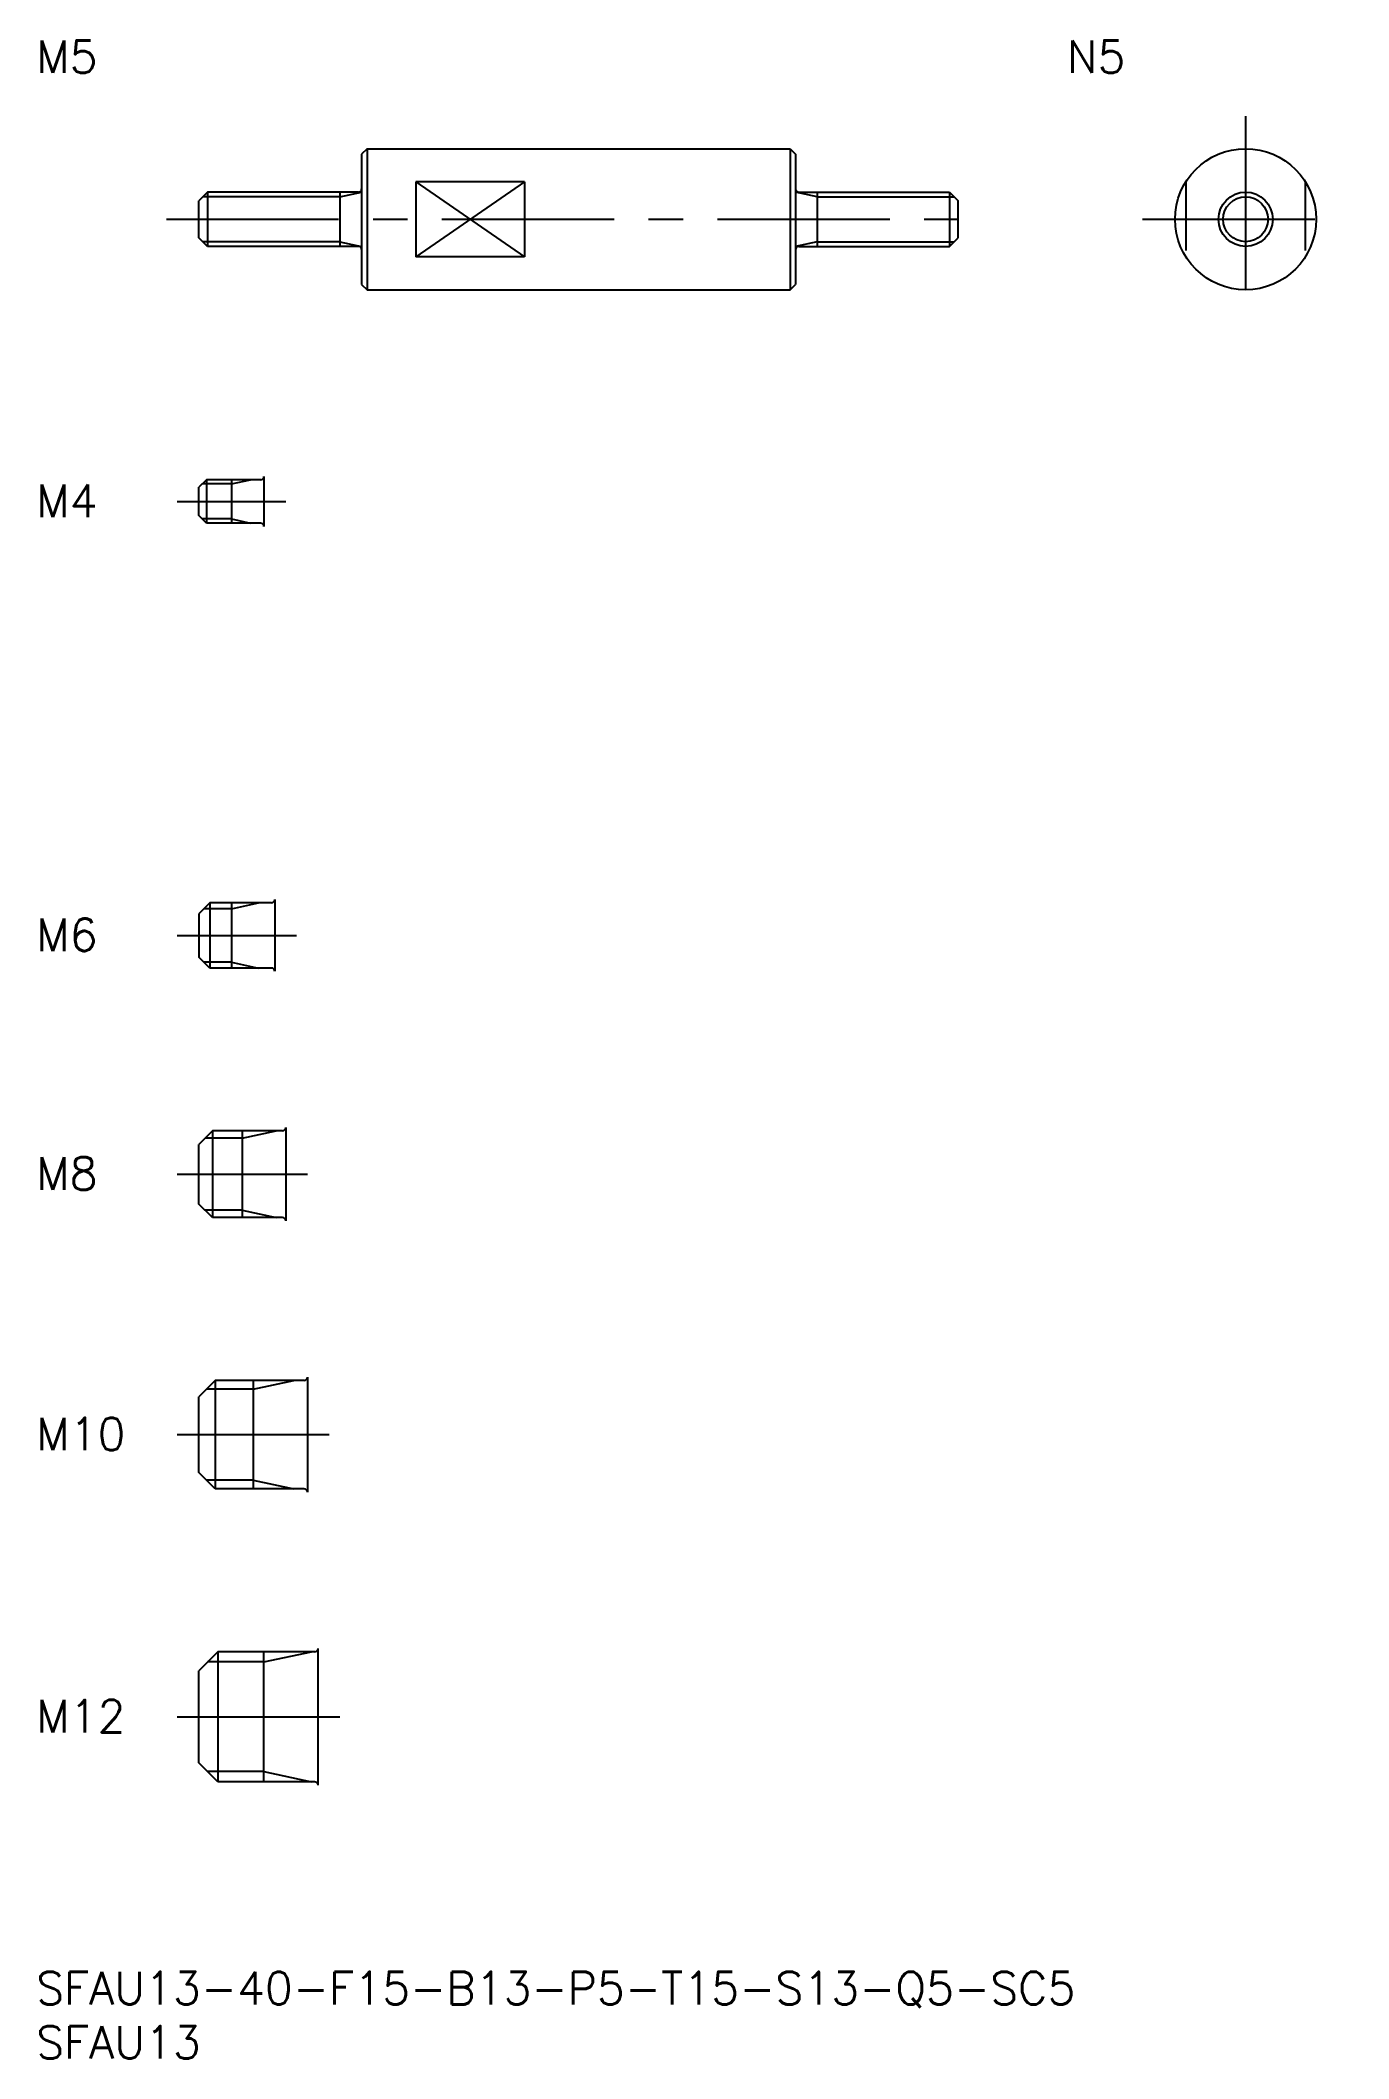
# Model space of a CAD drawing. Extents: x 0 to 121, y -8 to 178.
import ezdxf

# ---------------------------------------------------------------- set-up
doc = ezdxf.new("R2010")
doc.units = 0
doc.header["$LTSCALE"] = 0.5
doc.linetypes.add('CENTER', pattern=[50.8, 31.75, -6.35, 6.35, -6.35])
doc.linetypes.add('DASHED', pattern=[19.05, 12.7, -6.35])
for name, color, linetype in [('MSM_CENTER', 1, 'CENTER'), ('MSM_CONTINUOUS', 7, 'CONTINUOUS'), ('MSM_DASHED', 4, 'DASHED'), ('MSM_NARROW', 5, 'CONTINUOUS'), ('MSM_PART_NUMBER', 7, 'CONTINUOUS')]:
    doc.layers.add(name, color=color, linetype=linetype)
doc.styles.get("Standard").update_dxf_attribs({"font": 'txt.shx', "height": 1, "bigfont": 'bigfont.shx'})

# ---------------------------------------------------------------- blocks, each defined once
blk = doc.blocks.new('*U16')
at = {"layer": 'MSM_PART_NUMBER'}
blk.add_text('SFAU13-40-F15-B13-P5-T15-S13-Q5-SC5', height=3, dxfattribs=at).set_placement((0, -3))
blk = doc.blocks.new('*U17')
at = {"layer": 'MSM_PART_NUMBER'}
blk.add_text('SFAU13', height=3, dxfattribs=at).set_placement((0, -8))
blk = doc.blocks.new('*U18')
at = {"layer": 'MSM_PART_NUMBER'}
blk.add_text('M12', height=3, dxfattribs=at).set_placement((0, 22.06))
blk = doc.blocks.new('*U19')
at = {"layer": 'MSM_PART_NUMBER'}
blk.add_text('M10', height=3, dxfattribs=at).set_placement((0, 48.06))
blk = doc.blocks.new('*U20')
at = {"layer": 'MSM_PART_NUMBER'}
blk.add_text('M8', height=3, dxfattribs=at).set_placement((0, 72.06))
blk = doc.blocks.new('*U21')
at = {"layer": 'MSM_PART_NUMBER'}
blk.add_text('M6', height=3, dxfattribs=at).set_placement((0, 94.06))
blk = doc.blocks.new('*U22')
at = {"layer": 'MSM_PART_NUMBER'}
blk.add_text('M5', height=3, dxfattribs=at).set_placement((0, 174.98))
blk = doc.blocks.new('*U23')
at = {"layer": 'MSM_PART_NUMBER'}
blk.add_text('N5', height=3, dxfattribs=at).set_placement((95, 174.98))
blk = doc.blocks.new('*U24')
at = {"layer": 'MSM_PART_NUMBER'}
blk.add_text('M4', height=3, dxfattribs=at).set_placement((0, 134.06))

msp = doc.modelspace()

# ---------------------------------------------------------------- linework, layer by layer
at = {"layer": 'MSM_CENTER'}
for p, q in [((111.48, 171), (111.48, 152)), ((12, 161.5), (88, 161.5)), ((101.98, 161.5), (120.98, 161.5)), ((13, 135.5), (23, 135.5)), ((13, 95.5), (24, 95.5)), ((13, 73.5), (25, 73.5)), ((13, 49.5), (27, 49.5)), ((13, 23.5), (28, 23.5))]:
    msp.add_line(p, q, dxfattribs=at)
at = {"layer": 'MSM_CONTINUOUS'}
for p, q in [((30.5, 168), (30, 167.5)), ((30, 167.5), (30, 155.5)), ((30.5, 168), (69.5, 168)), ((30.5, 168), (30.5, 155)), ((69.5, 168), (69.5, 155)), ((69.5, 168), (70, 167.5)), ((70, 167.5), (70, 155.5)), ((15.8, 164), (15, 163.2)), ((29.7, 164), (15.8, 164)), ((15.8, 164), (15.8, 159)), ((28, 164), (28, 159)), ((35, 164.96), (35, 158.04)), ((45, 164.96), (35, 164.96)), ((45, 164.96), (45, 158.04)), ((70.3, 164), (84.2, 164)), ((72, 164), (72, 159)), ((84.2, 164), (85, 163.2)), ((84.2, 164), (84.2, 159)), ((15, 159.8), (15, 163.2)), ((85, 159.8), (85, 163.2)), ((15.8, 159), (15, 159.8)), ((29.7, 159), (15.8, 159)), ((70.3, 159), (84.2, 159)), ((84.2, 159), (85, 159.8)), ((45, 158.04), (35, 158.04)), ((30, 155.5), (30.5, 155)), ((30.5, 155), (69.5, 155)), ((69.5, 155), (70, 155.5)), ((21, 137.8), (21, 133.2)), ((15.7, 137.5), (15, 136.8)), ((15, 134.2), (15, 136.8)), ((20.7, 137.5), (15.7, 137.5)), ((15.7, 137.5), (15.7, 133.5)), ((18, 137.5), (18, 133.5)), ((15.7, 133.5), (15, 134.2)), ((20.7, 133.5), (15.7, 133.5)), ((22, 98.8), (22, 92.2)), ((16, 98.5), (15, 97.5)), ((15, 97.5), (15, 93.5)), ((21.7, 98.5), (16, 98.5)), ((16, 98.5), (16, 92.5)), ((18, 98.5), (18, 92.5)), ((16, 92.5), (15, 93.5)), ((21.7, 92.5), (16, 92.5)), ((16.25, 77.5), (15, 76.25)), ((22.7, 77.5), (16.25, 77.5)), ((16.25, 77.5), (16.25, 69.5)), ((19, 77.5), (19, 69.5)), ((23, 77.8), (23, 69.2)), ((15, 70.75), (15, 76.25)), ((16.25, 69.5), (15, 70.75)), ((22.7, 69.5), (16.25, 69.5)), ((16.5, 54.5), (15, 53)), ((24.7, 54.5), (16.5, 54.5)), ((16.5, 54.5), (16.5, 44.5)), ((20, 54.5), (20, 44.5)), ((25, 54.8), (25, 44.2)), ((15, 46), (15, 53)), ((16.5, 44.5), (15, 46)), ((24.7, 44.5), (16.5, 44.5)), ((26, 17.2), (26, 29.8)), ((16.75, 29.5), (15, 27.75)), ((25.7, 29.5), (16.75, 29.5)), ((16.75, 29.5), (16.75, 17.5)), ((21, 17.5), (21, 29.5)), ((15, 19.25), (15, 27.75)), ((16.75, 17.5), (15, 19.25)), ((25.7, 17.5), (16.75, 17.5))]:
    msp.add_line(p, q, dxfattribs=at)
for radius in [6.5, 2.5]:
    msp.add_circle((111.48, 161.5), radius, dxfattribs=at)
for centre, start, end in [((29.7, 164.3), 270, 0), ((70.3, 164.3), 180, 270), ((29.7, 158.7), 0, 90), ((70.3, 158.7), 90, 180), ((20.7, 137.8), 270, 0), ((20.7, 133.2), 0, 90), ((21.7, 98.8), 270, 0), ((21.7, 92.2), 0, 90), ((22.7, 77.8), 270, 0), ((22.7, 69.2), 0, 90), ((24.7, 54.8), 270, 0), ((24.7, 44.2), 0, 90), ((25.7, 29.8), 270, 0), ((25.7, 17.2), 0, 90)]:
    msp.add_arc(centre, 0.3, start, end, dxfattribs=at)
at = {"layer": 'MSM_DASHED'}
for p, q in [((105.98, 164.96), (105.98, 158.04)), ((116.98, 164.96), (116.98, 158.04))]:
    msp.add_line(p, q, dxfattribs=at)
at = {"layer": 'MSM_NARROW'}
for p, q in [((28, 163.57), (30, 164)), ((35, 164.96), (45, 158.04)), ((45, 164.96), (35, 158.04)), ((72, 163.57), (70, 164)), ((28, 163.57), (15.37, 163.57)), ((72, 163.57), (84.63, 163.57)), ((28, 159.43), (15.37, 159.43)), ((28, 159.43), (30, 159)), ((72, 159.43), (70, 159)), ((72, 159.43), (84.63, 159.43)), ((18, 137.12), (15.32, 137.12)), ((18, 137.12), (19.75, 137.5)), ((18, 133.88), (15.32, 133.88)), ((18, 133.88), (19.75, 133.5)), ((18, 97.96), (15.46, 97.96)), ((18, 97.96), (20.5, 98.5)), ((18, 93.04), (15.46, 93.04)), ((18, 93.04), (20.5, 92.5)), ((19, 76.82), (15.57, 76.82)), ((19, 76.82), (22.12, 77.5)), ((19, 70.18), (15.57, 70.18)), ((19, 70.18), (22.12, 69.5)), ((20, 53.69), (23.75, 54.5)), ((20, 53.69), (15.69, 53.69)), ((20, 45.31), (15.69, 45.31)), ((20, 45.31), (23.75, 44.5)), ((21, 28.55), (15.8, 28.55)), ((21, 28.55), (25.38, 29.5)), ((21, 18.45), (15.8, 18.45)), ((21, 18.45), (25.38, 17.5))]:
    msp.add_line(p, q, dxfattribs=at)
msp.add_circle((111.48, 161.5), 2.07, dxfattribs=at)

# ---------------------------------------------------------------- block references
at = {"layer": 'MSM_CONTINUOUS'}
for name in ['*U22', '*U23', '*U24', '*U21', '*U20', '*U19', '*U18', '*U16', '*U17']:
    msp.add_blockref(name, (0, 0), dxfattribs=at)

doc.saveas('drawing.dxf')
